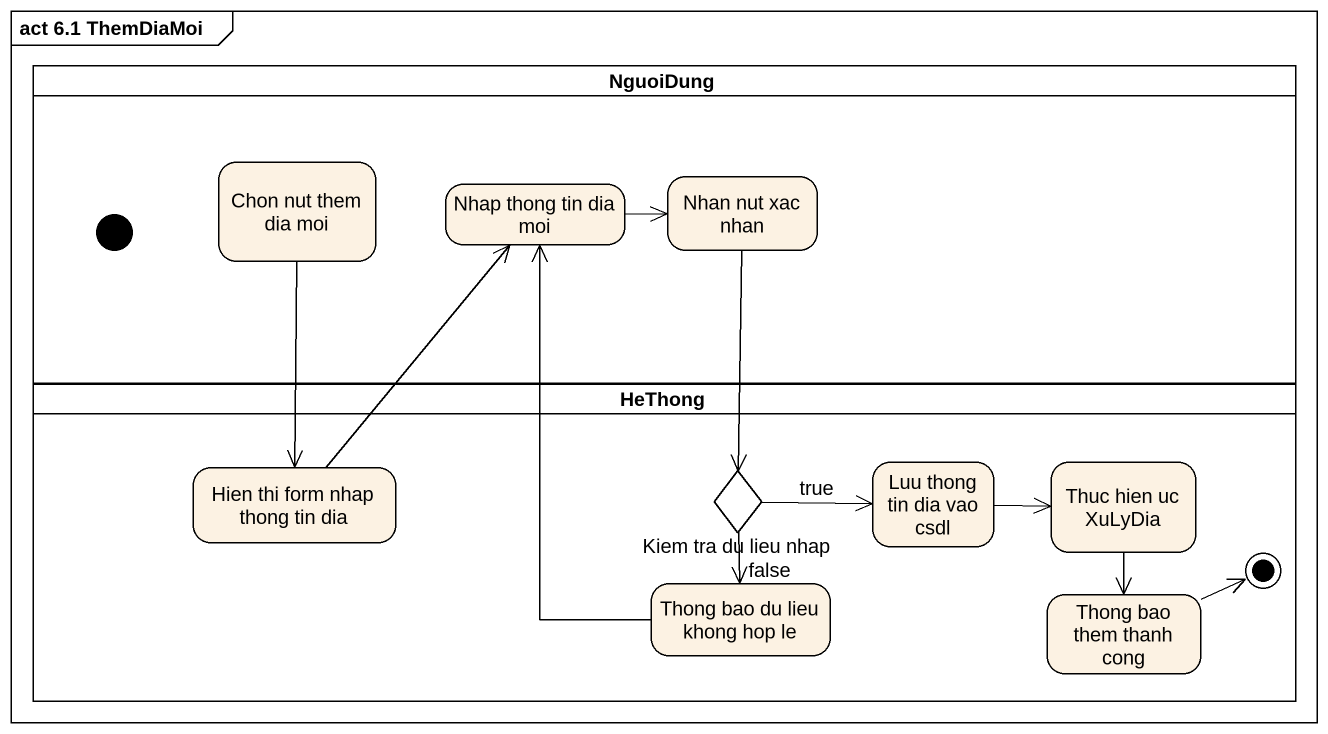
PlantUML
@startuml
mainframe act 6.1 ThemDiaMoi
hide empty description
state NguoiDung <<partition>> {
  state initial1 <<start>>
  state "Chon nut them dia moi" as Chon_nut_them_dia_moi
  state "Nhap thong tin dia moi" as Nhap_thong_tin_dia_moi
  state "Nhan nut xac nhan" as Nhan_nut_xac_nhan
}
state HeThong <<partition>> {
  state "Hien thi form nhap thong tin dia" as Hien_thi_form_nhap_thong
  state "Kiem tra du lieu nhap" as Kiem_tra_du_lieu_nhap <<choice>>
  state "Luu thong tin dia vao csdl" as Luu_thong_tin_dia_vao_csdl
  state "Thuc hien uc XuLyDia" as Thuc_hien_uc_XuLyDia
  state "Thong bao du lieu khong hop le" as Thong_bao_du_lieu_khong_hop
  state "Thong bao them thanh cong" as Thong_bao_them_thanh_cong
  Thong_bao_them_thanh_cong -right-> [*]
}
Chon_nut_them_dia_moi --> Hien_thi_form_nhap_thong
Nhap_thong_tin_dia_moi -right-> Nhan_nut_xac_nhan
Nhan_nut_xac_nhan --> Kiem_tra_du_lieu_nhap
Hien_thi_form_nhap_thong -up-> Nhap_thong_tin_dia_moi
Kiem_tra_du_lieu_nhap -right-> Luu_thong_tin_dia_vao_csdl : true
Kiem_tra_du_lieu_nhap --> Thong_bao_du_lieu_khong_hop : false
Luu_thong_tin_dia_vao_csdl -right-> Thuc_hien_uc_XuLyDia
Thuc_hien_uc_XuLyDia --> Thong_bao_them_thanh_cong
Thong_bao_du_lieu_khong_hop -up-> Nhap_thong_tin_dia_moi
@enduml
